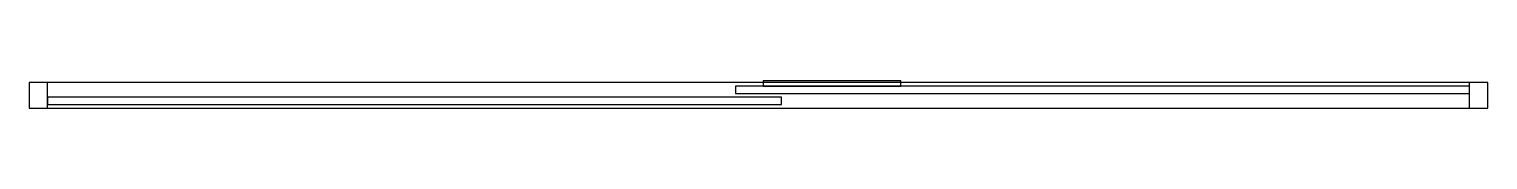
# Model space of a CAD drawing. Header units: centimetres. Extents: x 0 to 159, y 0 to 3.
import ezdxf

# ---------------------------------------------------------------- set-up
doc = ezdxf.new("R2010")
doc.units = ezdxf.units.CM
doc.layers.add('MAMPARA', color=7, linetype='Continuous')
doc.layers.add('MAMPARA_VIDRIO', color=4, linetype='Continuous')

# ---------------------------------------------------------------- blocks, each defined once
blk = doc.blocks.new('MAMPARA_CORR_L1590')
at = {"layer": 'MAMPARA'}
for p, q in [((2, 0), (2, 2.8)), ((157, 0), (157, 2.8))]:
    blk.add_line(p, q, dxfattribs=at)
for points in [[(0, 0), (159, 0), (159, 2.8), (0, 2.8)], [(80, 2.4), (95, 2.4), (95, 3), (80, 3)]]:
    blk.add_lwpolyline(points, close=True, dxfattribs=at)
at = {"layer": 'MAMPARA_VIDRIO'}
for points in [[(77, 1.6), (157, 1.6), (157, 2.4), (77, 2.4)], [(2, 0.4), (82, 0.4), (82, 1.2), (2, 1.2)]]:
    blk.add_lwpolyline(points, close=True, dxfattribs=at)

msp = doc.modelspace()

# ---------------------------------------------------------------- block references
at = {"layer": 'MAMPARA'}
msp.add_blockref('MAMPARA_CORR_L1590', (0, 0), dxfattribs=at)

doc.saveas('drawing.dxf')
